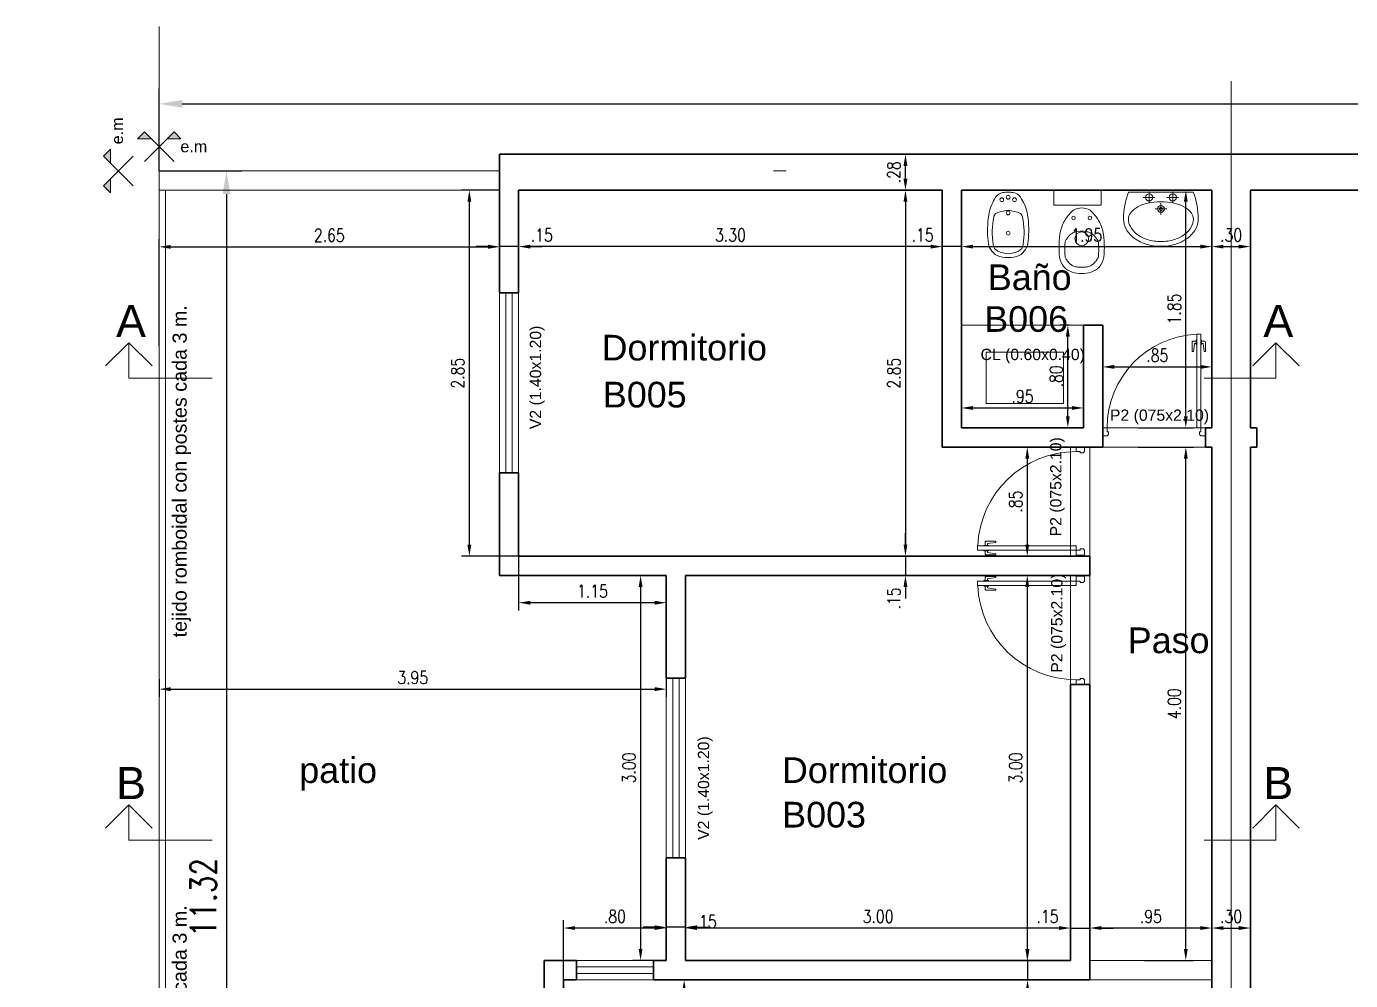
# Model space of a CAD drawing. Header units: millimetres. Extents: x 2761 to 2943, y 1816 to 1962.
# Drawn here: x 2890.66 to 2900.97, y 1920.84 to 1928.27 of the extents above; entities that cross this region are included whole.
import ezdxf
from ezdxf.enums import TextEntityAlignment as Align

# ---------------------------------------------------------------- set-up
doc = ezdxf.new("R2010")
doc.units = ezdxf.units.MM
doc.linetypes.add('DASHDOT', pattern=[25.4, 12.7, -6.35, 0, -6.35])
doc.linetypes.add('DASHED', pattern=[19.05, 12.7, -6.35])
doc.layers.get('Defpoints').update_dxf_attribs({"lineweight": 5})
for name, color, linetype, lineweight in [('Aberturas', 1, 'Continuous', 18), ('Artefacctos', 3, 'Continuous', 20), ('Cotas', 1, 'Continuous', 15), ('Detalles', 3, 'Continuous', 15), ('Ejes', 3, 'DASHDOT', 13), ('Muros', 6, 'Continuous', 50), ('Proyecciones', 1, 'DASHED', 0), ('Textos', 3, 'Continuous', 9)]:
    doc.layers.add(name, color=color, linetype=linetype, lineweight=lineweight)
doc.styles.add('cotas', font='romans.shx', dxfattribs={"width": 0.8})
doc.styles.add('ROMANS', font='romans', dxfattribs={"width": 0.8})
doc.styles.get("Standard").update_dxf_attribs({"font": 'arial.ttf'})
doc.dimstyles.new('Esc 1-100', dxfattribs={"dimtxt": 0.2, "dimasz": 0.18, "dimexe": 0.12, "dimexo": 0, "dimgap": 0.08, "dimtad": 1, "dimzin": 4, "dimdsep": 46, "dimtxsty": 'cotas', "dimcen": 2.5, "dimclrd": 7, "dimclre": 7, "dimclrt": 256, "dimaunit": 1, "dimadec": 3, "dimazin": 0, "dimtfac": 1, "dimtmove": 1, "dimatfit": 3, "dimfxl": 1, "dimarcsym": 0})
doc.dimstyles.new('Esc 1-50', dxfattribs={"dimtxt": 0.1, "dimasz": 0.09, "dimexe": 0.06, "dimexo": 0, "dimgap": 0.04, "dimtad": 1, "dimzin": 4, "dimdsep": 46, "dimtxsty": 'cotas', "dimcen": 2.5, "dimclrd": 7, "dimclre": 7, "dimclrt": 256, "dimaunit": 1, "dimadec": 0, "dimazin": 0, "dimtfac": 1, "dimtmove": 1, "dimatfit": 3, "dimfxl": 1, "dimarcsym": 0})

# ---------------------------------------------------------------- blocks, each defined once
blk = doc.blocks.new('Bidet')
at = {"color": 0, "linetype": 'ByBlock'}
blk.add_lwpolyline([(0.097, 0.628, -0.262722), (0.176, 0.5, -0.061431), (0.171, 0.274, -0.073837), (0.143, 0.178, -0.02136), (0.11, 0.116, -0.217458), (0.046, 0.075, -0.067695), (0, 0.071, -0.067639), (-0.045, 0.075, -0.190009), (-0.109, 0.116, -0.02136), (-0.143, 0.178, -0.069685), (-0.171, 0.274, -0.061431), (-0.176, 0.5, -0.262722), (-0.097, 0.628, -0.09682), (0, 0.645, -0.096471), (0.097, 0.628)], format="xyb", close=True, dxfattribs=at)
for points in [[(-0.127, 0.29, -0.084724), (-0.132, 0.53, -0.252864), (-0.091, 0.589, -0.103412), (0, 0.612, -0.103412)], [(0.127, 0.29, 0.084724), (0.132, 0.53, 0.252864), (0.091, 0.589, 0.103412), (0.001, 0.612, 0.103412)], [(0, 0.231, -0.087783), (-0.109, 0.258, -0.148188), (-0.127, 0.29, -0.09678)], [(0.001, 0.231, 0.087783), (0.109, 0.258, 0.148188), (0.127, 0.29, 0.09678)]]:
    blk.add_lwpolyline(points, format="xyb", dxfattribs=at)
for centre, radius in [((0, 0.431), 0.0166), ((0, 0.253), 0.0171), ((-0.056, 0.137), 0.0166), ((0, 0.116), 0.0166), ((0.056, 0.137), 0.0166)]:
    blk.add_circle(centre, radius, dxfattribs=at)
blk = doc.blocks.new('Inodoro')
at = {"color": 0, "linetype": 'ByBlock'}
blk.add_lwpolyline([(0, 0.585, 0.193023), (-0.137, 0.535, 0.145572), (-0.172, 0.456, 0.077711), (-0.165, 0.255, 0.087544), (-0.125, 0.161, 0.055228), (-0.065, 0.091, 0.090627), (0, 0.072, 0.091051), (0.065, 0.091, 0.055228), (0.126, 0.161, 0.087544), (0.165, 0.255, 0.077711), (0.172, 0.456, 0.145572), (0.137, 0.535, 0.193023), (0, 0.585, 61.25604)], format="xyb", close=True, dxfattribs=at)
for points in [[(-0.015, 0.536), (-0.033, 0.535, 0.028747), (-0.061, 0.527, 0.052421), (-0.075, 0.521, 0.050041), (-0.092, 0.508, 0.040538), (-0.109, 0.49, 0.036304), (-0.125, 0.468, 0.08346), (-0.129, 0.457, 0.024812), (-0.13, 0.446, 0.009631), (-0.132, 0.42, 0.014344), (-0.133, 0.411, 0.009208), (-0.132, 0.396)], [(0.015, 0.536), (0.033, 0.535, -0.028747), (0.061, 0.527, -0.052421), (0.075, 0.521, -0.050041), (0.092, 0.508, -0.040538), (0.109, 0.49, -0.036304), (0.124, 0.468, -0.08346), (0.129, 0.457, -0.024812), (0.13, 0.446, -0.009631), (0.132, 0.42, -0.014344), (0.132, 0.411, -0.009208), (0.132, 0.396)], [(-0.015, 0.256), (-0.033, 0.258, -0.028747), (-0.061, 0.265, -0.052421), (-0.075, 0.272, -0.050041), (-0.092, 0.284, -0.040538), (-0.109, 0.303, -0.036304), (-0.125, 0.325, -0.08346), (-0.129, 0.336, -0.024812), (-0.13, 0.346, -0.009631), (-0.132, 0.373, -0.014344), (-0.133, 0.382, -0.009208), (-0.132, 0.396)], [(0.015, 0.256), (0.033, 0.258, 0.028747), (0.061, 0.265, 0.052421), (0.075, 0.272, 0.050041), (0.092, 0.284, 0.040538), (0.109, 0.303, 0.036304), (0.124, 0.325, 0.08346), (0.129, 0.336, 0.024812), (0.13, 0.346, 0.009631), (0.132, 0.373, 0.014344), (0.132, 0.382, 0.009208), (0.132, 0.396)]]:
    blk.add_lwpolyline(points, format="xyb", dxfattribs=at)
for points in [[(-0.015, 0.536), (0, 0.536)], [(0.015, 0.536), (0, 0.536)], [(-0.015, 0.256), (0, 0.256)], [(0.015, 0.256), (0, 0.256)]]:
    blk.add_lwpolyline(points, dxfattribs=at)
for centre, radius in [((0, 0.314), 0.0535), ((-0.064, 0.152), 0.0141), ((0.064, 0.152), 0.0141)]:
    blk.add_circle(centre, radius, dxfattribs=at)
at = {"color": 0, "linetype": 'ByBlock', "style": 'ROMANS', "flags": 1}
blk.add_attdef('NOMENCLATURA', text='', height=0.08, dxfattribs=at).set_placement((0.017, 0.438), align=Align.MIDDLE)
blk = doc.blocks.new('Lav1')
at = {"color": 0, "linetype": 'ByBlock'}
for p, q in [((-0.098, 0.005), (-0.098, -0.092)), ((0.098, 0.005), (0.098, -0.092)), ((-0.146, -0.044), (-0.049, -0.044)), ((0, -0.092), (0, -0.189)), ((0.049, -0.044), (0.146, -0.044)), ((-0.048, -0.14), (0.048, -0.14))]:
    blk.add_line(p, q, dxfattribs=at)
for points in [[(0.268, 0, -0.093113), (0.31, -0.225, -0.130379), (0.288, -0.307, -0.106492), (0.219, -0.384, -0.084146), (0.123, -0.432, -0.073141), (0, -0.45, -0.073141), (-0.123, -0.432, -0.084146), (-0.219, -0.384, -0.106492), (-0.288, -0.307, -0.130379), (-0.31, -0.225, -0.093113), (-0.268, 0)], [(-0.27, -0.225, -0.165741), (-0.253, -0.175, -0.105633), (-0.191, -0.122, -0.068595), (-0.109, -0.092, -0.054776), (0, -0.08, -0.054776), (0.109, -0.092, -0.068595), (0.191, -0.122, -0.105633), (0.253, -0.175, -0.165741), (0.27, -0.225, -0.130379), (0.253, -0.287, -0.106492), (0.196, -0.352, -0.084146), (0.111, -0.394, -0.073141), (0, -0.41, -0.073141), (-0.111, -0.394, -0.084146), (-0.196, -0.352, -0.106492), (-0.253, -0.287, -0.130379)]]:
    blk.add_lwpolyline(points, format="xyb", close=True, dxfattribs=at)
for centre, radius in [((-0.098, -0.044), 0.03), ((0.098, -0.044), 0.03), ((0, -0.14), 0.028), ((0, -0.14), 0.014)]:
    blk.add_circle(centre, radius, dxfattribs=at)
blk = doc.blocks.new('*D150')
at = {"layer": 'Cotas', "color": 7, "lineweight": -2}
for p, q in [((2896.872, 1926.995), (2897.563, 1926.995)), ((2897.503, 1926.905), (2897.503, 1924.235)), ((2896.872, 1924.145), (2897.563, 1924.145))]:
    blk.add_line(p, q, dxfattribs=at)
at = {"layer": 'Cotas', "color": 7}
for points in [[(2897.488, 1926.905), (2897.518, 1926.905), (2897.503, 1926.995)], [(2897.488, 1924.235), (2897.518, 1924.235), (2897.503, 1924.145)]]:
    blk.add_solid(points, dxfattribs=at)
at = {"layer": 'Defpoints', "color": 0}
for p in [(2896.872, 1926.995), (2896.872, 1924.145), (2897.503, 1924.145)]:
    blk.add_point(p, dxfattribs=at)
at = {"layer": 'Cotas', "insert": (2897.413, 1925.57), "char_height": 0.1, "attachment_point": 5, "rotation": 90, "style": 'cotas'}
blk.add_mtext('2.85', dxfattribs=at)
blk = doc.blocks.new('*D151')
at = {"layer": 'Cotas', "color": 7, "lineweight": -2}
for p, q in [((2898.211, 1923.995), (2898.512, 1923.995)), ((2898.452, 1923.905), (2898.452, 1921.085)), ((2898.311, 1920.995), (2898.512, 1920.995))]:
    blk.add_line(p, q, dxfattribs=at)
at = {"layer": 'Cotas', "color": 7}
for points in [[(2898.437, 1923.905), (2898.467, 1923.905), (2898.452, 1923.995)], [(2898.437, 1921.085), (2898.467, 1921.085), (2898.452, 1920.995)]]:
    blk.add_solid(points, dxfattribs=at)
at = {"layer": 'Defpoints', "color": 0}
for p in [(2898.211, 1923.995), (2898.311, 1920.995), (2898.452, 1920.995)]:
    blk.add_point(p, dxfattribs=at)
at = {"layer": 'Cotas', "insert": (2898.362, 1922.495), "char_height": 0.1, "attachment_point": 5, "rotation": 90, "style": 'cotas'}
blk.add_mtext('3.00', dxfattribs=at)
blk = doc.blocks.new('*D152')
at = {"layer": 'Cotas', "color": 7, "lineweight": -2}
for p, q in [((2895.79, 1921.772), (2895.79, 1921.188)), ((2898.79, 1921.309), (2898.79, 1921.188)), ((2898.7, 1921.248), (2895.88, 1921.248))]:
    blk.add_line(p, q, dxfattribs=at)
at = {"layer": 'Cotas', "color": 7}
for points in [[(2895.88, 1921.263), (2895.88, 1921.233), (2895.79, 1921.248)], [(2898.7, 1921.263), (2898.7, 1921.233), (2898.79, 1921.248)]]:
    blk.add_solid(points, dxfattribs=at)
at = {"layer": 'Defpoints', "color": 0}
for p in [(2895.79, 1921.772), (2898.79, 1921.309), (2895.79, 1921.248)]:
    blk.add_point(p, dxfattribs=at)
at = {"layer": 'Cotas', "insert": (2897.29, 1921.338), "char_height": 0.1, "attachment_point": 5, "style": 'cotas'}
blk.add_mtext('3.00', dxfattribs=at)
blk = doc.blocks.new('*D203')
at = {"layer": 'Cotas', "color": 7, "lineweight": -2}
for p, q in [((2898.301, 1924.995), (2898.512, 1924.995)), ((2898.452, 1924.905), (2898.452, 1924.235)), ((2898.301, 1924.145), (2898.512, 1924.145))]:
    blk.add_line(p, q, dxfattribs=at)
at = {"layer": 'Cotas', "color": 7}
for points in [[(2898.437, 1924.905), (2898.467, 1924.905), (2898.452, 1924.995)], [(2898.437, 1924.235), (2898.467, 1924.235), (2898.452, 1924.145)]]:
    blk.add_solid(points, dxfattribs=at)
at = {"layer": 'Defpoints', "color": 0}
for p in [(2898.301, 1924.995), (2898.301, 1924.145), (2898.452, 1924.145)]:
    blk.add_point(p, dxfattribs=at)
at = {"layer": 'Cotas', "insert": (2898.362, 1924.57), "char_height": 0.1, "attachment_point": 5, "rotation": 90, "style": 'cotas'}
blk.add_mtext('.85', dxfattribs=at)
blk = doc.blocks.new('*D153')
at = {"layer": 'Cotas', "color": 7, "lineweight": -2}
for p, q in [((2898.94, 1921.225), (2898.94, 1921.308)), ((2899.89, 1921.225), (2899.89, 1921.308)), ((2899.8, 1921.248), (2899.03, 1921.248))]:
    blk.add_line(p, q, dxfattribs=at)
at = {"layer": 'Cotas', "color": 7}
for points in [[(2899.03, 1921.263), (2899.03, 1921.233), (2898.94, 1921.248)], [(2899.8, 1921.263), (2899.8, 1921.233), (2899.89, 1921.248)]]:
    blk.add_solid(points, dxfattribs=at)
at = {"layer": 'Defpoints', "color": 0}
for p in [(2898.94, 1921.248), (2898.94, 1921.225), (2899.89, 1921.225)]:
    blk.add_point(p, dxfattribs=at)
at = {"layer": 'Cotas', "insert": (2899.415, 1921.338), "char_height": 0.1, "attachment_point": 5, "style": 'cotas'}
blk.add_mtext('.95', dxfattribs=at)
blk = doc.blocks.new('*D155')
at = {"layer": 'Cotas', "color": 7, "lineweight": -2}
for p, q in [((2895.551, 1920.845), (2895.839, 1920.845)), ((2895.779, 1920.755), (2895.779, 1916.215)), ((2894.84, 1916.125), (2895.839, 1916.125))]:
    blk.add_line(p, q, dxfattribs=at)
at = {"layer": 'Cotas', "color": 7}
for points in [[(2895.764, 1920.755), (2895.794, 1920.755), (2895.779, 1920.845)], [(2895.764, 1916.215), (2895.794, 1916.215), (2895.779, 1916.125)]]:
    blk.add_solid(points, dxfattribs=at)
at = {"layer": 'Defpoints', "color": 0}
for p in [(2895.551, 1920.845), (2894.84, 1916.125), (2895.779, 1916.125)]:
    blk.add_point(p, dxfattribs=at)
at = {"layer": 'Cotas', "insert": (2895.689, 1918.485), "char_height": 0.1, "attachment_point": 5, "rotation": 90, "style": 'cotas'}
blk.add_mtext('4.72', dxfattribs=at)
blk = doc.blocks.new('*D204')
at = {"layer": 'Cotas', "color": 7, "lineweight": -2}
for p, q in [((2897.94, 1926.995), (2897.94, 1926.496)), ((2899.89, 1926.995), (2899.89, 1926.496)), ((2898.03, 1926.556), (2899.8, 1926.556))]:
    blk.add_line(p, q, dxfattribs=at)
at = {"layer": 'Cotas', "color": 7}
for points in [[(2898.03, 1926.571), (2898.03, 1926.541), (2897.94, 1926.556)], [(2899.8, 1926.571), (2899.8, 1926.541), (2899.89, 1926.556)]]:
    blk.add_solid(points, dxfattribs=at)
at = {"layer": 'Defpoints', "color": 0}
for p in [(2897.94, 1926.995), (2899.89, 1926.995), (2899.89, 1926.556)]:
    blk.add_point(p, dxfattribs=at)
at = {"layer": 'Cotas', "insert": (2898.915, 1926.646), "char_height": 0.1, "attachment_point": 5, "style": 'cotas'}
blk.add_mtext('1.95', dxfattribs=at)
blk = doc.blocks.new('P82i')
at = {"color": 0, "linetype": 'ByBlock'}
for points in [[(0.076, 0.89), (0.041, 0.89), (0.041, 0.07), (0.076, 0.07)], [(0, 0.07), (0.041, 0.07), (0.041, 0.035), (0.051, 0.035), (0.051, 0.01), (0.041, 0), (0, 0)], [(0.9, 0), (0.861, 0), (0.851, 0.01), (0.851, 0.035), (0.861, 0.035), (0.861, 0.07), (0.9, 0.07)]]:
    blk.add_lwpolyline(points, close=True, dxfattribs=at)
for points in [[(0.036, 0.828), (0.011, 0.828, 0.414214), (0.001, 0.818), (0.001, 0.738), (0.011, 0.738), (0.021, 0.808), (0.036, 0.808)], [(0.081, 0.828), (0.106, 0.828, -0.414214), (0.116, 0.818), (0.116, 0.738), (0.106, 0.738), (0.096, 0.808), (0.081, 0.808)]]:
    blk.add_lwpolyline(points, format="xyb", dxfattribs=at)
for points in [[(0.041, 0.798), (0.036, 0.798), (0.036, 0.838), (0.041, 0.838)], [(0.076, 0.838), (0.081, 0.838), (0.081, 0.798), (0.076, 0.798)]]:
    blk.add_lwpolyline(points, dxfattribs=at)
blk.add_arc((0.041, 0.07), 0.82, 360, 87.5537, dxfattribs=at)
blk = doc.blocks.new('*D156')
at = {"layer": 'Cotas', "color": 7, "lineweight": -2}
for p, q in [((2894.34, 1923.995), (2895.5, 1923.995)), ((2895.44, 1923.905), (2895.44, 1921.085)), ((2895.64, 1920.995), (2895.38, 1920.995))]:
    blk.add_line(p, q, dxfattribs=at)
at = {"layer": 'Cotas', "color": 7}
for points in [[(2895.425, 1923.905), (2895.455, 1923.905), (2895.44, 1923.995)], [(2895.425, 1921.085), (2895.455, 1921.085), (2895.44, 1920.995)]]:
    blk.add_solid(points, dxfattribs=at)
at = {"layer": 'Defpoints', "color": 0}
for p in [(2894.34, 1923.995), (2895.44, 1920.995), (2895.64, 1920.995)]:
    blk.add_point(p, dxfattribs=at)
at = {"layer": 'Cotas', "insert": (2895.35, 1922.495), "char_height": 0.1, "attachment_point": 5, "rotation": 90, "style": 'cotas'}
blk.add_mtext('3.00', dxfattribs=at)
blk = doc.blocks.new('*D157')
at = {"layer": 'Cotas', "color": 7, "lineweight": -2}
for p, q in [((2894.49, 1926.679), (2894.49, 1926.496)), ((2897.79, 1926.679), (2897.79, 1926.496)), ((2897.7, 1926.556), (2894.58, 1926.556))]:
    blk.add_line(p, q, dxfattribs=at)
at = {"layer": 'Cotas', "color": 7}
for points in [[(2894.58, 1926.571), (2894.58, 1926.541), (2894.49, 1926.556)], [(2897.7, 1926.571), (2897.7, 1926.541), (2897.79, 1926.556)]]:
    blk.add_solid(points, dxfattribs=at)
at = {"layer": 'Defpoints', "color": 0}
for p in [(2894.49, 1926.679), (2897.79, 1926.679), (2894.49, 1926.556)]:
    blk.add_point(p, dxfattribs=at)
at = {"layer": 'Cotas', "insert": (2896.14, 1926.646), "char_height": 0.1, "attachment_point": 5, "style": 'cotas'}
blk.add_mtext('3.30', dxfattribs=at)
blk = doc.blocks.new('*D205')
at = {"layer": 'Cotas', "color": 7, "lineweight": -2}
for p, q in [((2897.94, 1925.145), (2897.94, 1925.359)), ((2898.89, 1925.145), (2898.89, 1925.359)), ((2898.03, 1925.299), (2898.8, 1925.299))]:
    blk.add_line(p, q, dxfattribs=at)
at = {"layer": 'Cotas', "color": 7}
for points in [[(2898.03, 1925.314), (2898.03, 1925.284), (2897.94, 1925.299)], [(2898.8, 1925.314), (2898.8, 1925.284), (2898.89, 1925.299)]]:
    blk.add_solid(points, dxfattribs=at)
at = {"layer": 'Defpoints', "color": 0}
for p in [(2898.89, 1925.299), (2897.94, 1925.145), (2898.89, 1925.145)]:
    blk.add_point(p, dxfattribs=at)
at = {"layer": 'Cotas', "insert": (2898.415, 1925.389), "char_height": 0.1, "attachment_point": 5, "style": 'cotas'}
blk.add_mtext('.95', dxfattribs=at)
blk = doc.blocks.new('*D206')
at = {"layer": 'Cotas', "color": 7, "lineweight": -2}
for p, q in [((2891.69, 1927.145), (2891.69, 1927.788)), ((2914.19, 1927.145), (2914.19, 1927.788)), ((2891.87, 1927.668), (2914.01, 1927.668))]:
    blk.add_line(p, q, dxfattribs=at)
at = {"layer": 'Cotas', "color": 7}
for points in [[(2891.87, 1927.698), (2891.87, 1927.638), (2891.69, 1927.668)], [(2914.01, 1927.698), (2914.01, 1927.638), (2914.19, 1927.668)]]:
    blk.add_solid(points, dxfattribs=at)
at = {"layer": 'Defpoints', "color": 0}
for p in [(2914.19, 1927.668), (2891.69, 1927.145), (2914.19, 1927.145)]:
    blk.add_point(p, dxfattribs=at)
at = {"layer": 'Cotas', "lineweight": 20, "insert": (2902.94, 1927.848), "char_height": 0.2, "attachment_point": 5, "style": 'cotas'}
blk.add_mtext('38.43', dxfattribs=at)
blk = doc.blocks.new('*D158')
at = {"layer": 'Cotas', "color": 7, "lineweight": -2}
for p, q in [((2891.69, 1927.145), (2892.334, 1927.145)), ((2892.214, 1926.965), (2892.214, 1916.005)), ((2891.69, 1915.825), (2892.334, 1915.825))]:
    blk.add_line(p, q, dxfattribs=at)
at = {"layer": 'Cotas', "color": 7}
for points in [[(2892.184, 1926.965), (2892.244, 1926.965), (2892.214, 1927.145)], [(2892.184, 1916.005), (2892.244, 1916.005), (2892.214, 1915.825)]]:
    blk.add_solid(points, dxfattribs=at)
at = {"layer": 'Defpoints', "color": 0}
for p in [(2891.69, 1927.145), (2891.69, 1915.825), (2892.214, 1915.825)]:
    blk.add_point(p, dxfattribs=at)
at = {"layer": 'Cotas', "lineweight": 20, "insert": (2892.034, 1921.485), "char_height": 0.2, "attachment_point": 5, "rotation": 90, "style": 'cotas'}
blk.add_mtext('11.32', dxfattribs=at)
blk = doc.blocks.new('*D207')
at = {"layer": 'Cotas', "color": 7, "lineweight": -2}
for p, q in [((2894.34, 1926.735), (2894.34, 1926.494)), ((2891.69, 1925.782), (2891.69, 1926.614)), ((2891.78, 1926.554), (2894.25, 1926.554))]:
    blk.add_line(p, q, dxfattribs=at)
at = {"layer": 'Cotas', "color": 7}
for points in [[(2891.78, 1926.569), (2891.78, 1926.539), (2891.69, 1926.554)], [(2894.25, 1926.569), (2894.25, 1926.539), (2894.34, 1926.554)]]:
    blk.add_solid(points, dxfattribs=at)
at = {"layer": 'Defpoints', "color": 0}
for p in [(2894.34, 1926.735), (2894.34, 1926.554), (2891.69, 1925.782)]:
    blk.add_point(p, dxfattribs=at)
at = {"layer": 'Cotas', "insert": (2893.015, 1926.644), "char_height": 0.1, "attachment_point": 5, "style": 'cotas'}
blk.add_mtext('2.65', dxfattribs=at)
blk = doc.blocks.new('*D208')
at = {"layer": 'Cotas', "color": 7, "lineweight": -2}
for p, q in [((2894.25, 1926.556), (2894.16, 1926.556)), ((2894.34, 1926.379), (2894.34, 1926.616)), ((2894.49, 1926.556), (2894.34, 1926.556)), ((2894.49, 1926.363), (2894.49, 1926.616)), ((2894.58, 1926.556), (2894.67, 1926.556))]:
    blk.add_line(p, q, dxfattribs=at)
at = {"layer": 'Cotas', "color": 7}
for points in [[(2894.25, 1926.571), (2894.25, 1926.541), (2894.34, 1926.556)], [(2894.58, 1926.571), (2894.58, 1926.541), (2894.49, 1926.556)]]:
    blk.add_solid(points, dxfattribs=at)
at = {"layer": 'Defpoints', "color": 0}
for p in [(2894.34, 1926.556), (2894.34, 1926.379), (2894.49, 1926.363)]:
    blk.add_point(p, dxfattribs=at)
at = {"layer": 'Cotas', "insert": (2894.67, 1926.646), "char_height": 0.1, "attachment_point": 5, "style": 'cotas'}
blk.add_mtext('.15', dxfattribs=at)
blk = doc.blocks.new('*D159')
at = {"layer": 'Cotas', "color": 7, "lineweight": -2}
for p, q in [((2899.451, 1926.995), (2899.747, 1926.995)), ((2899.687, 1925.235), (2899.687, 1926.905)), ((2899.315, 1925.145), (2899.747, 1925.145))]:
    blk.add_line(p, q, dxfattribs=at)
at = {"layer": 'Cotas', "color": 7}
for points in [[(2899.672, 1926.905), (2899.702, 1926.905), (2899.687, 1926.995)], [(2899.672, 1925.235), (2899.702, 1925.235), (2899.687, 1925.145)]]:
    blk.add_solid(points, dxfattribs=at)
at = {"layer": 'Defpoints', "color": 0}
for p in [(2899.451, 1926.995), (2899.687, 1926.995), (2899.315, 1925.145)]:
    blk.add_point(p, dxfattribs=at)
at = {"layer": 'Cotas', "insert": (2899.597, 1926.07), "char_height": 0.1, "attachment_point": 5, "rotation": 90, "style": 'cotas'}
blk.add_mtext('1.85', dxfattribs=at)
blk = doc.blocks.new('*D160')
at = {"layer": 'Cotas', "color": 7, "lineweight": -2}
for p, q in [((2898.79, 1920.995), (2898.79, 1921.308)), ((2898.94, 1920.906), (2898.94, 1921.308)), ((2898.7, 1921.248), (2898.61, 1921.248)), ((2898.79, 1921.248), (2898.94, 1921.248)), ((2899.03, 1921.248), (2899.12, 1921.248))]:
    blk.add_line(p, q, dxfattribs=at)
at = {"layer": 'Cotas', "color": 7}
for points in [[(2898.7, 1921.263), (2898.7, 1921.233), (2898.79, 1921.248)], [(2899.03, 1921.263), (2899.03, 1921.233), (2898.94, 1921.248)]]:
    blk.add_solid(points, dxfattribs=at)
at = {"layer": 'Defpoints', "color": 0}
for p in [(2898.94, 1921.248), (2898.79, 1920.995), (2898.94, 1920.906)]:
    blk.add_point(p, dxfattribs=at)
at = {"layer": 'Cotas', "insert": (2898.61, 1921.338), "char_height": 0.1, "attachment_point": 5, "style": 'cotas'}
blk.add_mtext('.15', dxfattribs=at)
blk = doc.blocks.new('*D161')
at = {"layer": 'Cotas', "color": 7, "lineweight": -2}
for p, q in [((2899.315, 1924.995), (2899.747, 1924.995)), ((2899.687, 1921.085), (2899.687, 1924.905)), ((2899.365, 1920.995), (2899.747, 1920.995))]:
    blk.add_line(p, q, dxfattribs=at)
at = {"layer": 'Cotas', "color": 7}
for points in [[(2899.672, 1924.905), (2899.702, 1924.905), (2899.687, 1924.995)], [(2899.672, 1921.085), (2899.702, 1921.085), (2899.687, 1920.995)]]:
    blk.add_solid(points, dxfattribs=at)
at = {"layer": 'Defpoints', "color": 0}
for p in [(2899.315, 1924.995), (2899.687, 1924.995), (2899.365, 1920.995)]:
    blk.add_point(p, dxfattribs=at)
at = {"layer": 'Cotas', "lineweight": 20, "insert": (2899.597, 1922.995), "char_height": 0.1, "attachment_point": 5, "rotation": 90, "style": 'cotas'}
blk.add_mtext('4.00', dxfattribs=at)
blk = doc.blocks.new('*D209')
at = {"layer": 'Cotas', "color": 7, "lineweight": -2}
for p, q in [((2900.19, 1921.404), (2900.19, 1921.188)), ((2899.89, 1921.225), (2899.89, 1921.308)), ((2899.98, 1921.248), (2900.1, 1921.248))]:
    blk.add_line(p, q, dxfattribs=at)
at = {"layer": 'Cotas', "color": 7}
for points in [[(2899.98, 1921.263), (2899.98, 1921.233), (2899.89, 1921.248)], [(2900.1, 1921.263), (2900.1, 1921.233), (2900.19, 1921.248)]]:
    blk.add_solid(points, dxfattribs=at)
at = {"layer": 'Defpoints', "color": 0}
for p in [(2900.19, 1921.404), (2899.89, 1921.225), (2900.19, 1921.248)]:
    blk.add_point(p, dxfattribs=at)
at = {"layer": 'Cotas', "lineweight": 20, "insert": (2900.04, 1921.338), "char_height": 0.1, "attachment_point": 5, "style": 'cotas'}
blk.add_mtext('.30', dxfattribs=at)
blk = doc.blocks.new('*D210')
at = {"layer": 'Cotas', "color": 7, "lineweight": -2}
for p, q in [((2895.79, 1921.772), (2895.79, 1921.194)), ((2895.64, 1921.329), (2895.64, 1921.194)), ((2895.55, 1921.254), (2895.46, 1921.254)), ((2895.79, 1921.254), (2895.64, 1921.254)), ((2895.88, 1921.254), (2895.97, 1921.254))]:
    blk.add_line(p, q, dxfattribs=at)
at = {"layer": 'Cotas', "color": 7}
for points in [[(2895.55, 1921.269), (2895.55, 1921.239), (2895.64, 1921.254)], [(2895.88, 1921.269), (2895.88, 1921.239), (2895.79, 1921.254)]]:
    blk.add_solid(points, dxfattribs=at)
at = {"layer": 'Defpoints', "color": 0}
for p in [(2895.79, 1921.772), (2895.64, 1921.329), (2895.64, 1921.254)]:
    blk.add_point(p, dxfattribs=at)
at = {"layer": 'Cotas', "lineweight": 20, "insert": (2895.947, 1921.298), "char_height": 0.1, "attachment_point": 5, "style": 'cotas'}
blk.add_mtext('.15', dxfattribs=at)
blk = doc.blocks.new('*D162')
at = {"layer": 'Cotas', "color": 7, "lineweight": -2}
for p, q in [((2894.84, 1920.845), (2894.84, 1921.308)), ((2895.64, 1920.995), (2895.64, 1921.308)), ((2895.55, 1921.248), (2894.93, 1921.248))]:
    blk.add_line(p, q, dxfattribs=at)
at = {"layer": 'Cotas', "color": 7}
for points in [[(2894.93, 1921.263), (2894.93, 1921.233), (2894.84, 1921.248)], [(2895.55, 1921.263), (2895.55, 1921.233), (2895.64, 1921.248)]]:
    blk.add_solid(points, dxfattribs=at)
at = {"layer": 'Defpoints', "color": 0}
for p in [(2894.84, 1921.248), (2895.64, 1920.995), (2894.84, 1920.845)]:
    blk.add_point(p, dxfattribs=at)
at = {"layer": 'Cotas', "lineweight": 20, "insert": (2895.24, 1921.338), "char_height": 0.1, "attachment_point": 5, "style": 'cotas'}
blk.add_mtext('.80', dxfattribs=at)
blk = doc.blocks.new('*D214')
at = {"layer": 'Cotas', "color": 7, "lineweight": -2}
for p, q in [((2894.49, 1924.145), (2894.49, 1923.722)), ((2895.64, 1923.995), (2895.64, 1923.722)), ((2895.55, 1923.782), (2894.58, 1923.782))]:
    blk.add_line(p, q, dxfattribs=at)
at = {"layer": 'Cotas', "color": 7}
for points in [[(2894.58, 1923.797), (2894.58, 1923.767), (2894.49, 1923.782)], [(2895.55, 1923.797), (2895.55, 1923.767), (2895.64, 1923.782)]]:
    blk.add_solid(points, dxfattribs=at)
at = {"layer": 'Defpoints', "color": 0}
for p in [(2894.49, 1924.145), (2895.64, 1923.995), (2894.49, 1923.782)]:
    blk.add_point(p, dxfattribs=at)
at = {"layer": 'Cotas', "lineweight": 20, "insert": (2895.065, 1923.872), "char_height": 0.1, "attachment_point": 5, "style": 'cotas'}
blk.add_mtext('1.15', dxfattribs=at)
blk = doc.blocks.new('*D163')
at = {"layer": 'Cotas', "color": 7, "lineweight": -2}
for p, q in [((2894.34, 1926.995), (2894.046, 1926.995)), ((2894.106, 1924.235), (2894.106, 1926.905)), ((2894.49, 1924.145), (2894.046, 1924.145))]:
    blk.add_line(p, q, dxfattribs=at)
at = {"layer": 'Cotas', "color": 7}
for points in [[(2894.091, 1926.905), (2894.121, 1926.905), (2894.106, 1926.995)], [(2894.091, 1924.235), (2894.121, 1924.235), (2894.106, 1924.145)]]:
    blk.add_solid(points, dxfattribs=at)
at = {"layer": 'Defpoints', "color": 0}
for p in [(2894.106, 1926.995), (2894.34, 1926.995), (2894.49, 1924.145)]:
    blk.add_point(p, dxfattribs=at)
at = {"layer": 'Cotas', "lineweight": 20, "insert": (2894.016, 1925.57), "char_height": 0.1, "attachment_point": 5, "rotation": 90, "style": 'cotas'}
blk.add_mtext('2.85', dxfattribs=at)
blk = doc.blocks.new('*D215')
at = {"layer": 'Cotas', "color": 7, "lineweight": -2}
for p, q in [((2898.781, 1925.945), (2898.708, 1925.945)), ((2898.768, 1925.235), (2898.768, 1925.855)), ((2898.781, 1925.145), (2898.708, 1925.145))]:
    blk.add_line(p, q, dxfattribs=at)
at = {"layer": 'Cotas', "color": 7}
for points in [[(2898.753, 1925.855), (2898.783, 1925.855), (2898.768, 1925.945)], [(2898.753, 1925.235), (2898.783, 1925.235), (2898.768, 1925.145)]]:
    blk.add_solid(points, dxfattribs=at)
at = {"layer": 'Defpoints', "color": 0}
for p in [(2898.768, 1925.945), (2898.781, 1925.945), (2898.781, 1925.145)]:
    blk.add_point(p, dxfattribs=at)
at = {"layer": 'Cotas', "lineweight": 20, "insert": (2898.678, 1925.545), "char_height": 0.1, "attachment_point": 5, "rotation": 90, "style": 'cotas'}
blk.add_mtext('.80', dxfattribs=at)
blk = doc.blocks.new('*D216')
at = {"layer": 'Cotas', "color": 7, "lineweight": -2}
for p, q in [((2891.69, 1923.187), (2891.69, 1923.049)), ((2895.64, 1923.187), (2895.64, 1923.049)), ((2891.78, 1923.109), (2895.55, 1923.109))]:
    blk.add_line(p, q, dxfattribs=at)
at = {"layer": 'Cotas', "color": 7}
for points in [[(2891.78, 1923.124), (2891.78, 1923.094), (2891.69, 1923.109)], [(2895.55, 1923.124), (2895.55, 1923.094), (2895.64, 1923.109)]]:
    blk.add_solid(points, dxfattribs=at)
at = {"layer": 'Defpoints', "color": 0}
for p in [(2891.69, 1923.187), (2895.64, 1923.187), (2895.64, 1923.109)]:
    blk.add_point(p, dxfattribs=at)
at = {"layer": 'Cotas', "lineweight": 20, "insert": (2893.665, 1923.199), "char_height": 0.1, "attachment_point": 5, "style": 'cotas'}
blk.add_mtext('3.95', dxfattribs=at)
blk = doc.blocks.new('*D222')
at = {"layer": 'Cotas', "color": 7, "lineweight": -2}
for p, q in [((2898.454, 1921.085), (2898.454, 1921.175)), ((2898.311, 1920.995), (2898.514, 1920.995)), ((2898.454, 1920.995), (2898.454, 1920.845)), ((2898.457, 1920.845), (2898.394, 1920.845)), ((2898.454, 1920.755), (2898.454, 1920.665))]:
    blk.add_line(p, q, dxfattribs=at)
at = {"layer": 'Cotas', "color": 7}
for points in [[(2898.439, 1921.085), (2898.469, 1921.085), (2898.454, 1920.995)], [(2898.439, 1920.755), (2898.469, 1920.755), (2898.454, 1920.845)]]:
    blk.add_solid(points, dxfattribs=at)
at = {"layer": 'Defpoints', "color": 0}
for p in [(2898.311, 1920.995), (2898.454, 1920.845), (2898.457, 1920.845)]:
    blk.add_point(p, dxfattribs=at)
at = {"layer": 'Cotas', "lineweight": 20, "insert": (2898.364, 1920.665), "char_height": 0.1, "attachment_point": 5, "rotation": 90, "style": 'cotas'}
blk.add_mtext('.15', dxfattribs=at)
blk = doc.blocks.new('*D223')
at = {"layer": 'Cotas', "color": 7, "lineweight": -2}
for p, q in [((2897.503, 1924.235), (2897.503, 1924.325)), ((2896.872, 1924.145), (2897.563, 1924.145)), ((2897.503, 1924.145), (2897.503, 1923.995)), ((2897.365, 1923.995), (2897.563, 1923.995)), ((2897.503, 1923.905), (2897.503, 1923.815))]:
    blk.add_line(p, q, dxfattribs=at)
at = {"layer": 'Cotas', "color": 7}
for points in [[(2897.488, 1924.235), (2897.518, 1924.235), (2897.503, 1924.145)], [(2897.488, 1923.905), (2897.518, 1923.905), (2897.503, 1923.995)]]:
    blk.add_solid(points, dxfattribs=at)
at = {"layer": 'Defpoints', "color": 0}
for p in [(2896.872, 1924.145), (2897.365, 1923.995), (2897.503, 1923.995)]:
    blk.add_point(p, dxfattribs=at)
at = {"layer": 'Cotas', "lineweight": 20, "insert": (2897.413, 1923.815), "char_height": 0.1, "attachment_point": 5, "rotation": 90, "style": 'cotas'}
blk.add_mtext('.15', dxfattribs=at)
blk = doc.blocks.new('*D165')
at = {"layer": 'Cotas', "color": 7, "lineweight": -2}
for p, q in [((2897.404, 1927.275), (2897.563, 1927.275)), ((2897.503, 1927.085), (2897.503, 1927.185)), ((2896.872, 1926.995), (2897.563, 1926.995))]:
    blk.add_line(p, q, dxfattribs=at)
at = {"layer": 'Cotas', "color": 7}
for points in [[(2897.488, 1927.185), (2897.518, 1927.185), (2897.503, 1927.275)], [(2897.488, 1927.085), (2897.518, 1927.085), (2897.503, 1926.995)]]:
    blk.add_solid(points, dxfattribs=at)
at = {"layer": 'Defpoints', "color": 0}
for p in [(2897.404, 1927.275), (2897.503, 1927.275), (2896.872, 1926.995)]:
    blk.add_point(p, dxfattribs=at)
at = {"layer": 'Cotas', "lineweight": 20, "insert": (2897.413, 1927.135), "char_height": 0.1, "attachment_point": 5, "rotation": 90, "style": 'cotas'}
blk.add_mtext('.28', dxfattribs=at)
blk = doc.blocks.new('*D224')
at = {"layer": 'Cotas', "color": 7, "lineweight": -2}
for p, q in [((2897.94, 1926.995), (2897.94, 1926.496)), ((2897.7, 1926.556), (2897.61, 1926.556)), ((2897.79, 1926.632), (2897.79, 1926.496)), ((2897.94, 1926.556), (2897.79, 1926.556)), ((2898.03, 1926.556), (2898.12, 1926.556))]:
    blk.add_line(p, q, dxfattribs=at)
at = {"layer": 'Cotas', "color": 7}
for points in [[(2897.7, 1926.571), (2897.7, 1926.541), (2897.79, 1926.556)], [(2898.03, 1926.571), (2898.03, 1926.541), (2897.94, 1926.556)]]:
    blk.add_solid(points, dxfattribs=at)
at = {"layer": 'Defpoints', "color": 0}
for p in [(2897.94, 1926.995), (2897.79, 1926.632), (2897.79, 1926.556)]:
    blk.add_point(p, dxfattribs=at)
at = {"layer": 'Cotas', "lineweight": 20, "insert": (2897.637, 1926.646), "char_height": 0.1, "attachment_point": 5, "style": 'cotas'}
blk.add_mtext('.15', dxfattribs=at)
blk = doc.blocks.new('*D225')
at = {"layer": 'Cotas', "color": 7, "lineweight": -2}
for p, q in [((2899.89, 1926.995), (2899.89, 1926.496)), ((2899.98, 1926.556), (2900.1, 1926.556)), ((2900.19, 1926.616), (2900.19, 1926.496))]:
    blk.add_line(p, q, dxfattribs=at)
at = {"layer": 'Cotas', "color": 7}
for points in [[(2899.98, 1926.571), (2899.98, 1926.541), (2899.89, 1926.556)], [(2900.1, 1926.571), (2900.1, 1926.541), (2900.19, 1926.556)]]:
    blk.add_solid(points, dxfattribs=at)
at = {"layer": 'Defpoints', "color": 0}
for p in [(2899.89, 1926.995), (2900.19, 1926.616), (2900.19, 1926.556)]:
    blk.add_point(p, dxfattribs=at)
at = {"layer": 'Cotas', "lineweight": 20, "insert": (2900.04, 1926.646), "char_height": 0.1, "attachment_point": 5, "style": 'cotas'}
blk.add_mtext('.30', dxfattribs=at)
blk = doc.blocks.new('*D227')
at = {"layer": 'Cotas', "color": 7, "lineweight": -2}
for p, q in [((2899.89, 1925.822), (2899.89, 1925.559)), ((2899.04, 1925.774), (2899.04, 1925.559)), ((2899.13, 1925.619), (2899.8, 1925.619))]:
    blk.add_line(p, q, dxfattribs=at)
at = {"layer": 'Cotas', "color": 7}
for points in [[(2899.13, 1925.634), (2899.13, 1925.604), (2899.04, 1925.619)], [(2899.8, 1925.634), (2899.8, 1925.604), (2899.89, 1925.619)]]:
    blk.add_solid(points, dxfattribs=at)
at = {"layer": 'Defpoints', "color": 0}
for p in [(2899.89, 1925.822), (2899.04, 1925.774), (2899.89, 1925.619)]:
    blk.add_point(p, dxfattribs=at)
at = {"layer": 'Cotas', "lineweight": 20, "insert": (2899.465, 1925.709), "char_height": 0.1, "attachment_point": 5, "style": 'cotas'}
blk.add_mtext('.85', dxfattribs=at)

msp = doc.modelspace()

# ---------------------------------------------------------------- hatches: boundary and pattern name
at = {"layer": 'Textos'}
h = msp.add_hatch(color=256, dxfattribs=at)
h.paths.add_polyline_path([(2891.575, 1927.45), (2891.521, 1927.395), (2891.63, 1927.395)])
h.paths.add_polyline_path([(2891.806, 1927.45), (2891.751, 1927.395), (2891.859, 1927.395)])
h = msp.add_hatch(color=256, dxfattribs=at)
h.paths.add_polyline_path([(2891.255, 1927.03), (2891.31, 1926.976), (2891.31, 1927.085)])
h.paths.add_polyline_path([(2891.255, 1927.261), (2891.31, 1927.205), (2891.31, 1927.314)])

# ---------------------------------------------------------------- linework, layer by layer
at = {"layer": 'Aberturas'}
for p, q in [((2894.34, 1926.195), (2894.34, 1924.795)), ((2894.39, 1926.195), (2894.39, 1924.795)), ((2894.44, 1926.195), (2894.44, 1924.795)), ((2894.49, 1926.195), (2894.49, 1924.795)), ((2895.64, 1923.195), (2895.64, 1921.795)), ((2895.69, 1923.195), (2895.69, 1921.795)), ((2895.74, 1923.195), (2895.74, 1921.795)), ((2895.79, 1923.195), (2895.79, 1921.795)), ((2894.94, 1920.995), (2895.54, 1920.995)), ((2895.54, 1920.945), (2894.94, 1920.945)), ((2895.54, 1920.895), (2894.94, 1920.895)), ((2895.54, 1920.845), (2894.94, 1920.845))]:
    msp.add_line(p, q, dxfattribs=at)
at = {"layer": 'Artefacctos', "lineweight": 20}
msp.add_line((2898.89, 1925.945), (2897.94, 1925.945), dxfattribs=at)
msp.add_lwpolyline([(2898.66, 1926.995), (2899.027, 1926.995), (2899.027, 1926.879), (2898.66, 1926.879)], close=True, dxfattribs=at)
at = {"layer": 'Detalles', "lineweight": 20}
msp.add_line((2891.74, 1926.995), (2891.74, 1916.125), dxfattribs=at)
at = {"layer": 'Detalles', "color": 2, "lineweight": 20}
for p, q in [((2891.453, 1925.807), (2891.272, 1925.627)), ((2891.453, 1925.532), (2891.453, 1925.807)), ((2891.453, 1925.807), (2891.634, 1925.627)), ((2900.389, 1925.807), (2900.209, 1925.627)), ((2900.389, 1925.532), (2900.389, 1925.807)), ((2900.389, 1925.807), (2900.57, 1925.627)), ((2891.453, 1925.532), (2892.103, 1925.532)), ((2899.829, 1925.532), (2900.389, 1925.532)), ((2891.453, 1922.208), (2891.272, 1922.027)), ((2891.453, 1921.933), (2891.453, 1922.208)), ((2891.453, 1922.208), (2891.634, 1922.027)), ((2900.389, 1922.208), (2900.209, 1922.027)), ((2900.389, 1921.933), (2900.389, 1922.208)), ((2900.389, 1922.208), (2900.57, 1922.027)), ((2891.453, 1921.933), (2892.103, 1921.933)), ((2899.829, 1921.933), (2900.389, 1921.933))]:
    msp.add_line(p, q, dxfattribs=at)
at = {"layer": 'Ejes'}
for p, q in [((2891.69, 1928.271), (2891.69, 1915.062)), ((2900.04, 1927.844), (2900.04, 1915.062)), ((2915.624, 1927.145), (2890.656, 1927.145))]:
    msp.add_line(p, q, dxfattribs=at)
at = {"layer": 'Muros', "lineweight": 35}
for p, q in [((2905.74, 1927.275), (2894.34, 1927.275)), ((2894.34, 1927.275), (2894.34, 1926.195)), ((2897.79, 1926.995), (2894.49, 1926.995)), ((2894.49, 1926.995), (2894.49, 1926.195)), ((2897.79, 1926.995), (2897.79, 1924.995)), ((2899.89, 1926.995), (2897.94, 1926.995)), ((2897.94, 1926.995), (2897.94, 1925.145)), ((2899.89, 1926.995), (2899.89, 1925.145)), ((2900.19, 1926.995), (2902.14, 1926.995)), ((2900.19, 1926.995), (2900.19, 1925.145)), ((2894.34, 1926.195), (2894.49, 1926.195)), ((2898.89, 1925.145), (2898.89, 1925.945)), ((2898.89, 1925.945), (2899.04, 1925.945)), ((2899.04, 1924.995), (2899.04, 1925.945)), ((2897.94, 1925.145), (2898.89, 1925.145)), ((2899.84, 1925.145), (2899.84, 1924.995)), ((2899.84, 1925.145), (2899.89, 1925.145)), ((2900.24, 1925.145), (2900.19, 1925.145)), ((2900.24, 1925.145), (2900.24, 1924.995)), ((2897.79, 1924.995), (2899.04, 1924.995)), ((2899.84, 1924.995), (2899.89, 1924.995)), ((2899.89, 1924.995), (2899.89, 1919.675)), ((2900.19, 1924.995), (2900.19, 1919.675)), ((2900.24, 1924.995), (2900.19, 1924.995)), ((2894.34, 1924.795), (2894.34, 1923.995)), ((2894.34, 1924.795), (2894.49, 1924.795)), ((2894.49, 1924.795), (2894.49, 1924.145)), ((2894.49, 1924.145), (2898.94, 1924.145)), ((2898.94, 1924.145), (2898.94, 1923.995)), ((2894.34, 1923.995), (2895.64, 1923.995)), ((2895.64, 1923.995), (2895.64, 1923.195)), ((2895.79, 1923.995), (2895.79, 1923.195)), ((2895.79, 1923.995), (2898.94, 1923.995)), ((2895.64, 1923.195), (2895.79, 1923.195)), ((2898.79, 1923.145), (2898.79, 1920.995)), ((2898.79, 1923.145), (2898.94, 1923.145)), ((2898.94, 1923.145), (2898.94, 1920.845)), ((2895.64, 1921.795), (2895.64, 1920.995)), ((2895.64, 1921.795), (2895.79, 1921.795)), ((2895.79, 1921.795), (2895.79, 1920.995)), ((2894.69, 1920.995), (2894.69, 1920.195)), ((2894.94, 1920.995), (2894.69, 1920.995)), ((2894.94, 1920.995), (2894.94, 1920.845)), ((2895.64, 1920.995), (2895.54, 1920.995)), ((2895.54, 1920.995), (2895.54, 1920.845)), ((2898.79, 1920.995), (2895.79, 1920.995)), ((2894.84, 1920.845), (2894.84, 1920.195)), ((2894.94, 1920.845), (2894.84, 1920.845)), ((2898.94, 1920.845), (2895.54, 1920.845))]:
    msp.add_line(p, q, dxfattribs=at)
at = {"layer": 'Muros', "color": 1, "lineweight": 20}
for p, q in [((2891.69, 1927.145), (2891.69, 1926.995)), ((2894.34, 1927.145), (2891.74, 1927.145)), ((2894.34, 1926.995), (2891.69, 1926.995))]:
    msp.add_line(p, q, dxfattribs=at)
at = {"layer": 'Proyecciones', "ltscale": 0.2}
for p, q in [((2899.84, 1925.145), (2899.04, 1925.145)), ((2898.79, 1924.145), (2898.79, 1924.995)), ((2898.94, 1924.145), (2898.94, 1924.995)), ((2899.04, 1924.995), (2899.84, 1924.995)), ((2898.79, 1923.995), (2898.79, 1923.145)), ((2898.94, 1923.995), (2898.94, 1923.145)), ((2899.89, 1920.995), (2898.94, 1920.995)), ((2898.94, 1920.845), (2899.89, 1920.845))]:
    msp.add_line(p, q, dxfattribs=at)
msp.add_lwpolyline([(2898.133, 1925.333), (2898.733, 1925.333), (2898.733, 1925.733), (2898.133, 1925.733)], close=True, dxfattribs=at)
at = {"layer": 'Textos'}
for p, q in [((2891.575, 1927.45), (2891.521, 1927.395)), ((2891.63, 1927.395), (2891.521, 1927.395)), ((2891.575, 1927.45), (2891.806, 1927.22)), ((2891.575, 1927.22), (2891.806, 1927.45)), ((2891.859, 1927.395), (2891.751, 1927.395)), ((2891.806, 1927.45), (2891.859, 1927.395)), ((2891.255, 1927.261), (2891.31, 1927.314)), ((2891.31, 1927.314), (2891.31, 1927.205)), ((2891.255, 1927.03), (2891.486, 1927.261)), ((2891.486, 1927.03), (2891.255, 1927.261)), ((2891.31, 1927.085), (2891.31, 1926.976)), ((2891.255, 1927.03), (2891.31, 1926.976))]:
    msp.add_line(p, q, dxfattribs=at)

# ---------------------------------------------------------------- block references
at = {"layer": 'Aberturas', "xscale": -0.8888888888883331, "yscale": 0.8888888888883331, "zscale": 0.8888888888883331}
msp.add_blockref('P82i', (2899.84, 1925.083), dxfattribs=at)
at = {"layer": 'Aberturas', "yscale": 0.9359023321545754, "zscale": 0.9359023321545754}
for p, xscale, rotation in [((2898.898, 1924.153), 0.9359023321545754, 90.00000000000006), ((2898.898, 1923.988), -0.9359023321545754, 90)]:
    msp.add_blockref('P82i', p, dxfattribs=dict(at, xscale=xscale, rotation=rotation))
at = {"layer": 'Artefacctos', "lineweight": 20, "xscale": 0.8868272600857379, "yscale": 0.8868272600857379, "zscale": 0.8868272600857379, "rotation": 180}
msp.add_blockref('Bidet', (2898.303, 1927.043), dxfattribs=at)
at = {"layer": 'Artefacctos', "lineweight": 20, "xscale": -0.939262156397717, "yscale": 0.939262156397717, "zscale": 0.939262156397717}
msp.add_blockref('Lav1', (2899.493, 1926.981), dxfattribs=at)
at = {"layer": 'Artefacctos', "lineweight": 20, "rotation": 180}
msp.add_blockref('Inodoro', (2898.876, 1926.931), dxfattribs=at)

# ---------------------------------------------------------------- texts
at = {"layer": 'Textos', "lineweight": 20}
for s, height, p in [('e.m', 0.09, (2891.408, 1927.353)), ('V2 (1.40x1.20)', 0.08798, (2894.665, 1925.134)), ('P2 (075x2.10)', 0.08798, (2898.718, 1924.299)), ('P2 (075x2.10)', 0.08798, (2898.726, 1923.237)), ('V2 (1.40x1.20)', 0.08798, (2895.974, 1921.935))]:
    msp.add_text(s, height=height, rotation=90, dxfattribs=at).set_placement(p)
for s, height, p in [('e.m', 0.09, (2891.855, 1927.291)), ('CL (0.60x0.40)', 0.08798, (2898.088, 1925.672)), ('P2 (075x2.10)', 0.08798, (2899.096, 1925.199))]:
    msp.add_text(s, height=height, dxfattribs=at).set_placement(p)
at = {"layer": 'Textos', "color": 7, "lineweight": 20}
for s, height, p in [('Baño', 0.2, (2898.145, 1926.217)), ('A', 0.25, (2891.354, 1925.852)), ('B006', 0.2, (2898.117, 1925.892)), ('A', 0.25, (2900.291, 1925.852)), ('Dormitorio', 0.2, (2895.136, 1925.669)), ('B005', 0.2, (2895.146, 1925.303)), ('Paso', 0.2, (2899.235, 1923.389)), ('patio', 0.2, (2892.781, 1922.378)), ('Dormitorio', 0.2, (2896.541, 1922.378)), ('B', 0.25, (2891.354, 1922.252)), ('B', 0.25, (2900.291, 1922.252)), ('B003', 0.2, (2896.543, 1922.031))]:
    msp.add_text(s, height=height, dxfattribs=at).set_placement(p)
for p in [(2891.904, 1923.512), (2891.904, 1918.837)]:
    msp.add_text('tejido romboidal con postes cada 3 m.', height=0.11, rotation=90, dxfattribs=at).set_placement(p)

# ---------------------------------------------------------------- dimensions: what is measured, and where the dimension line sits
at = {"layer": 'Cotas', "color": 7, "lineweight": 20}
dim = msp.add_linear_dim(base=(2914.19, 1927.668), p1=(2891.69, 1927.145), p2=(2914.19, 1927.145), text='38.43', dimstyle='Esc 1-100', dxfattribs=at)
dim.commit()
dim.dimension.update_dxf_attribs({"geometry": '*D206', "text_midpoint": (2902.94, 1927.848)})
at = {"layer": 'Cotas', "lineweight": 20}
for base, p1, p2, angle, picture, middle in [((2897.503, 1927.275), (2896.872, 1926.995), (2897.404, 1927.275), 90, '*D165', (2897.413, 1927.135)), ((2894.106, 1926.995), (2894.49, 1924.145), (2894.34, 1926.995), 90, '*D163', (2894.016, 1925.57)), ((2899.687, 1924.995), (2899.365, 1920.995), (2899.315, 1924.995), 90, '*D161', (2899.597, 1922.995)), ((2894.84, 1921.248), (2895.64, 1920.995), (2894.84, 1920.845), 180, '*D162', (2895.24, 1921.338)), ((2900.19, 1921.248), (2899.89, 1921.225), (2900.19, 1921.404), 180, '*D209', (2900.04, 1921.338))]:
    dim = msp.add_linear_dim(base=base, p1=p1, p2=p2, angle=angle, dimstyle='Esc 1-50', dxfattribs=at)
    dim.commit()
    dim.dimension.update_dxf_attribs({"geometry": picture, "text_midpoint": middle})
at = {"layer": 'Cotas', "color": 7, "lineweight": 20}
dim = msp.add_linear_dim(base=(2892.214, 1915.825), p1=(2891.69, 1927.145), p2=(2891.69, 1915.825), angle=90, dimstyle='Esc 1-100', dxfattribs=at)
dim.commit()
dim.dimension.update_dxf_attribs({"geometry": '*D158', "text_midpoint": (2892.214, 1921.485), "dimtype": 160})
at = {"layer": 'Cotas'}
for base, p1, p2, angle, picture, middle in [((2897.503, 1924.145), (2896.872, 1926.995), (2896.872, 1924.145), 90, '*D150', (2897.413, 1925.57)), ((2899.687, 1926.995), (2899.315, 1925.145), (2899.451, 1926.995), 90, '*D159', (2899.597, 1926.07)), ((2894.49, 1926.556), (2897.79, 1926.679), (2894.49, 1926.679), 180, '*D157', (2896.14, 1926.646)), ((2898.452, 1924.145), (2898.301, 1924.995), (2898.301, 1924.145), 90, '*D203', (2898.362, 1924.57)), ((2895.44, 1920.995), (2894.34, 1923.995), (2895.64, 1920.995), 90, '*D156', (2895.35, 1922.495)), ((2898.452, 1920.995), (2898.211, 1923.995), (2898.311, 1920.995), 90, '*D151', (2898.362, 1922.495)), ((2895.79, 1921.248), (2898.79, 1921.309), (2895.79, 1921.772), 180, '*D152', (2897.29, 1921.338)), ((2898.94, 1921.248), (2899.89, 1921.225), (2898.94, 1921.225), 180, '*D153', (2899.415, 1921.338)), ((2895.779, 1916.125), (2895.551, 1920.845), (2894.84, 1916.125), 90, '*D155', (2895.689, 1918.485))]:
    dim = msp.add_linear_dim(base=base, p1=p1, p2=p2, angle=angle, dimstyle='Esc 1-50', dxfattribs=at)
    dim.commit()
    dim.dimension.update_dxf_attribs({"geometry": picture, "text_midpoint": middle})
at = {"layer": 'Cotas', "lineweight": 20}
dim = msp.add_linear_dim(base=(2897.79, 1926.556), p1=(2897.94, 1926.995), p2=(2897.79, 1926.632), dimstyle='Esc 1-50', dxfattribs=at)
dim.commit()
dim.dimension.update_dxf_attribs({"geometry": '*D224', "text_midpoint": (2897.637, 1926.556), "dimtype": 160})
at = {"layer": 'Cotas'}
for base, p1, p2, picture, middle in [((2899.89, 1926.556), (2897.94, 1926.995), (2899.89, 1926.995), '*D204', (2898.915, 1926.646)), ((2894.34, 1926.554), (2891.69, 1925.782), (2894.34, 1926.735), '*D207', (2893.015, 1926.644)), ((2898.89, 1925.299), (2897.94, 1925.145), (2898.89, 1925.145), '*D205', (2898.415, 1925.389))]:
    dim = msp.add_linear_dim(base=base, p1=p1, p2=p2, dimstyle='Esc 1-50', dxfattribs=at)
    dim.commit()
    dim.dimension.update_dxf_attribs({"geometry": picture, "text_midpoint": middle})
at = {"layer": 'Cotas', "lineweight": 20}
for base, p1, p2, picture, middle in [((2900.19, 1926.556), (2899.89, 1926.995), (2900.19, 1926.616), '*D225', (2900.04, 1926.646)), ((2894.49, 1923.782), (2895.64, 1923.995), (2894.49, 1924.145), '*D214', (2895.065, 1923.872)), ((2895.64, 1923.109), (2891.69, 1923.187), (2895.64, 1923.187), '*D216', (2893.665, 1923.199))]:
    dim = msp.add_linear_dim(base=base, p1=p1, p2=p2, dimstyle='Esc 1-50', dxfattribs=at)
    dim.commit()
    dim.dimension.update_dxf_attribs({"geometry": picture, "text_midpoint": middle})
at = {"layer": 'Cotas'}
for base, p1, p2, picture, middle in [((2894.34, 1926.556), (2894.49, 1926.363), (2894.34, 1926.379), '*D208', (2894.67, 1926.556)), ((2898.94, 1921.248), (2898.79, 1920.995), (2898.94, 1920.906), '*D160', (2898.61, 1921.248))]:
    dim = msp.add_linear_dim(base=base, p1=p1, p2=p2, dimstyle='Esc 1-50', dxfattribs=at)
    dim.commit()
    dim.dimension.update_dxf_attribs({"geometry": picture, "text_midpoint": middle, "dimtype": 160})
at = {"layer": 'Cotas', "lineweight": 20}
dim = msp.add_aligned_dim(p1=(2898.781, 1925.145), p2=(2898.781, 1925.945), distance=0.013, dimstyle='Esc 1-50', dxfattribs=at)
dim.commit()
dim.dimension.update_dxf_attribs({"geometry": '*D215', "text_midpoint": (2898.678, 1925.545)})
dim = msp.add_linear_dim(base=(2899.89, 1925.619), p1=(2899.04, 1925.774), p2=(2899.89, 1925.822), dimstyle='Esc 1-50', override={"dimfxl": 0.12}, dxfattribs=at)
dim.commit()
dim.dimension.update_dxf_attribs({"geometry": '*D227', "text_midpoint": (2899.465, 1925.709)})
for base, p1, p2, angle, picture, middle in [((2897.503, 1923.995), (2896.872, 1924.145), (2897.365, 1923.995), 90, '*D223', (2897.503, 1923.815)), ((2895.64, 1921.254), (2895.79, 1921.772), (2895.64, 1921.329), 180, '*D210', (2895.947, 1921.208)), ((2898.454, 1920.845), (2898.311, 1920.995), (2898.457, 1920.845), 90, '*D222', (2898.454, 1920.665))]:
    dim = msp.add_linear_dim(base=base, p1=p1, p2=p2, angle=angle, dimstyle='Esc 1-50', dxfattribs=at)
    dim.commit()
    dim.dimension.update_dxf_attribs({"geometry": picture, "text_midpoint": middle, "dimtype": 160})

doc.saveas('drawing.dxf')
